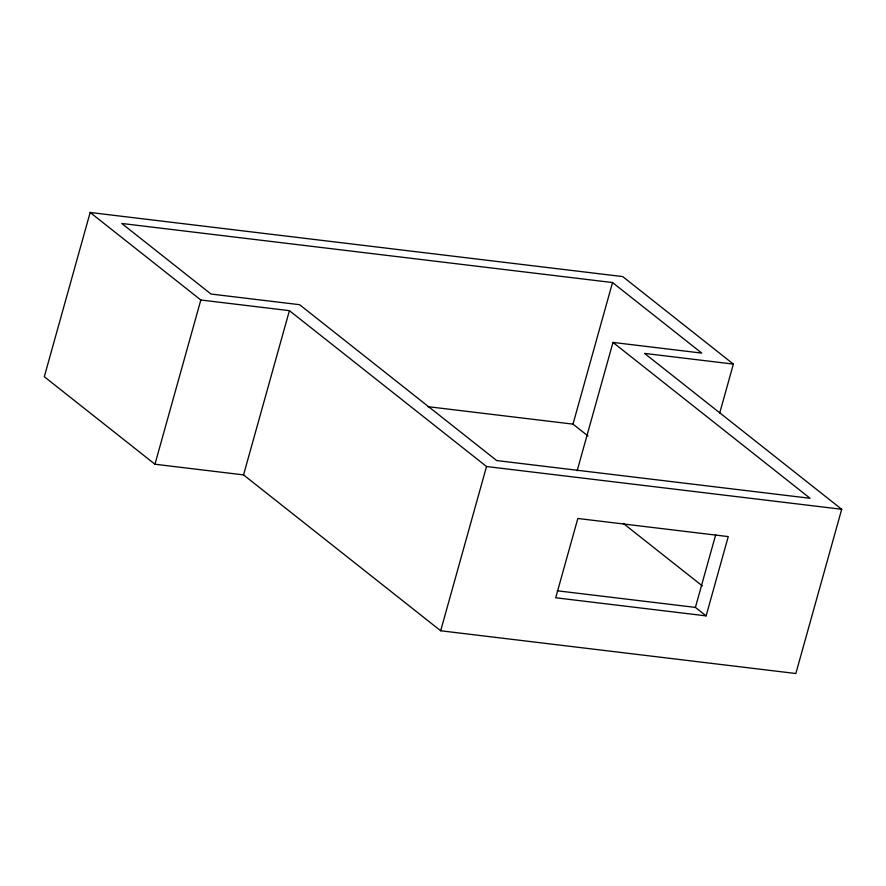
<?xml version="1.0" encoding="UTF-8"?>
<svg xmlns="http://www.w3.org/2000/svg" width="886" height="886" viewBox="0 0 886 886"><rect width="100%" height="100%" fill="white"/><g stroke="black" fill="none" stroke-linecap="round" stroke-linejoin="round"><path stroke-width="1.33" d="M733.375 364.091L622.703 276.587L90.162 212.485L44.3 376.727L154.961 464.231L243.55 474.896L440.674 630.766L795.838 673.515L841.7 509.273L644.576 353.403L733.375 364.091L719.687 413.097M154.961 464.231L200.823 300L90.162 212.485M243.55 474.896L289.412 310.654L200.823 300M440.674 630.766L486.525 466.523L289.412 310.654M588.049 436.034L572.998 424.128L612.525 282.545L121.759 223.471L211.001 294.041L299.59 304.695L496.703 460.565L810.092 498.286L612.979 342.417L577.14 470.776M706.12 615.881L555.699 597.773L577.827 518.487L728.259 536.595L706.12 615.881L695.41 607.408L715.7 534.734M612.979 342.417L701.767 353.104L612.525 282.545M427.683 406.641L572.998 424.128M486.525 466.523L841.7 509.273M557.25 590.785L695.41 607.408M623.268 523.404L702.332 585.923"/></g></svg>
